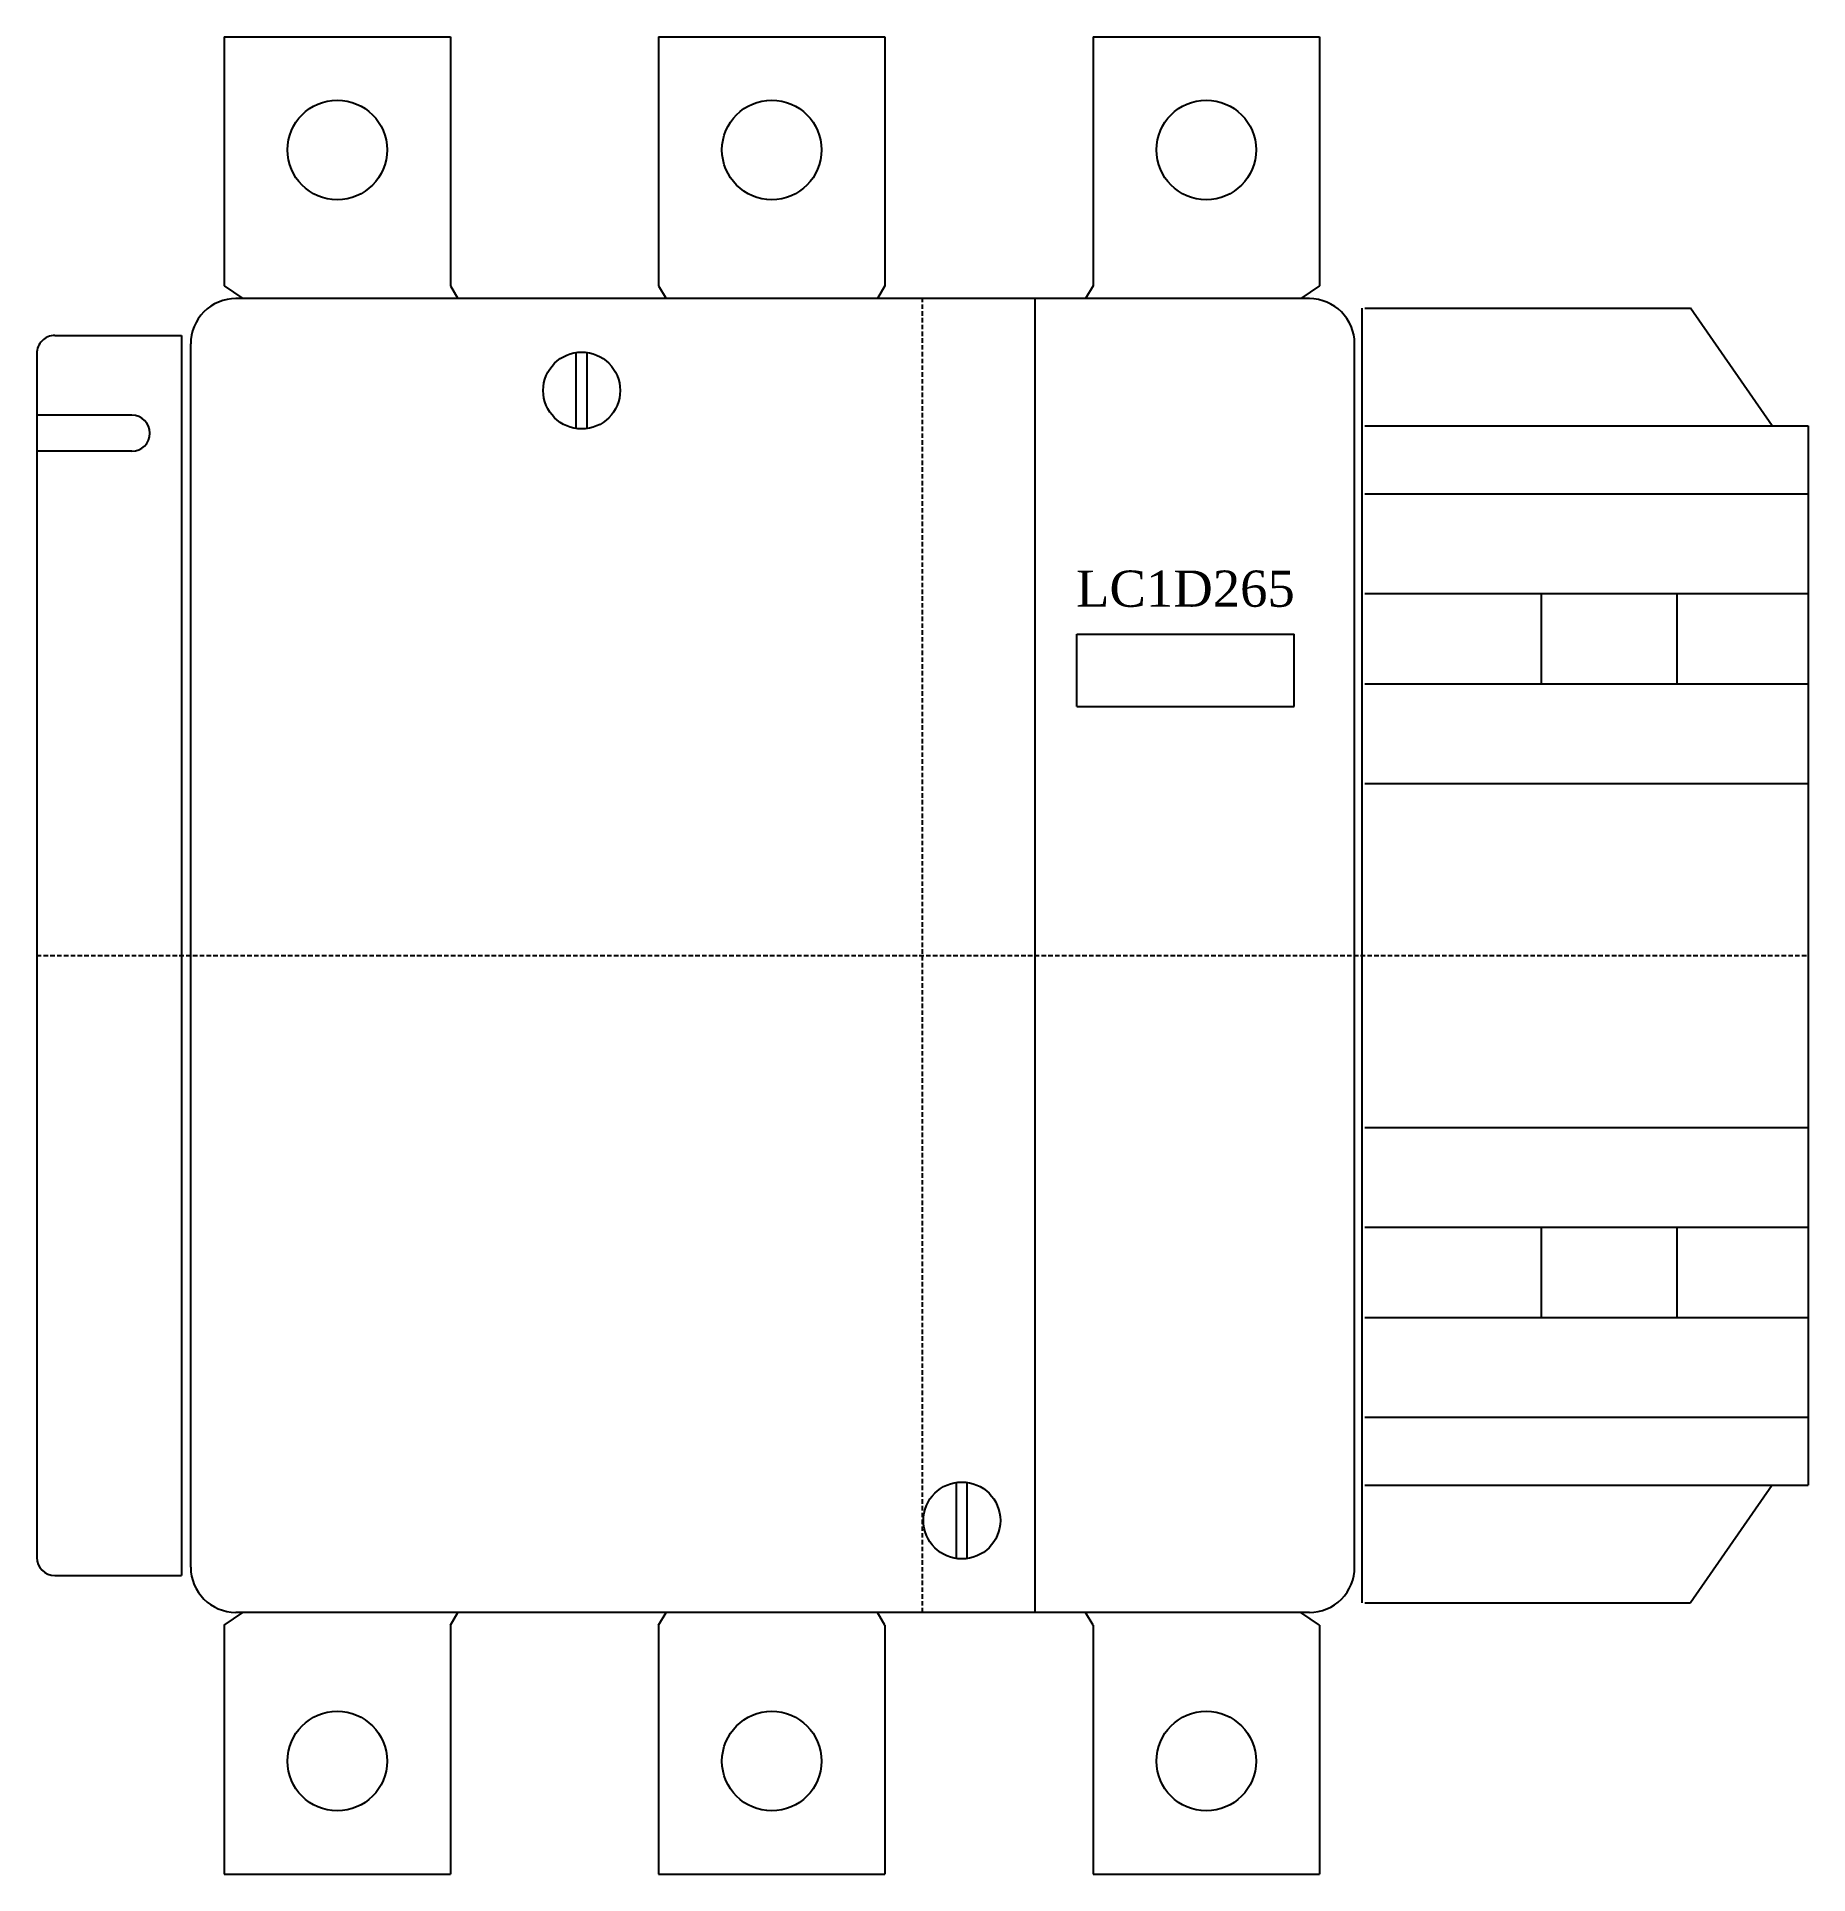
# Model space of a CAD drawing. Extents: x 0 to 196, y 0 to 203.
import ezdxf

# ---------------------------------------------------------------- set-up
doc = ezdxf.new("R2010")
doc.units = 0
doc.linetypes.add('DASHED', pattern=[0.75, 0.5, -0.25])
doc.layers.add('-15N-THT. THIẾT BỊ ĐÓNG MỞ', color=40, linetype='CONTINUOUS')
doc.styles.add('- 04.0', font='times.ttf', dxfattribs={"height": 4})

# ---------------------------------------------------------------- blocks, each defined once
blk = doc.blocks.new('06 - N - SC CTT LC1D265')
at = {"layer": '-15N-THT. THIẾT BỊ ĐÓNG MỞ'}
for p, q in [((20.699997, 101.5), (45.699997, 101.5)), ((20.699997, 101.5), (20.699997, 74)), ((45.699997, 101.5), (45.699997, 74)), ((68.699997, 101.5), (68.699997, 74)), ((68.699997, 101.5), (93.699997, 101.5)), ((93.699997, 101.5), (93.699997, 74)), ((116.699997, 101.5), (116.699997, 74)), ((116.699997, 101.5), (141.699997, 101.5)), ((141.699997, 101.5), (141.699997, 74)), ((20.699997, 74), (22.74884, 72.565384)), ((45.700012, 74), (46.52829, 72.565384)), ((68.700005, 74), (69.528282, 72.565384)), ((93.699989, 73.999992), (92.871716, 72.565384)), ((116.699988, 74), (115.871714, 72.565384)), ((141.699993, 74.000015), (139.651128, 72.565384)), ((140.587692, 72.565384), (22.004501, 72.565384)), ((110.296097, -72.565384), (110.296097, 72.565384)), ((146.399994, 71.5), (146.399994, -71.5)), ((146.699997, 71.5), (182.699997, 71.5)), ((191.699997, 58.500004), (182.699997, 71.5)), ((2, 68.5), (16, 68.5)), ((16, 68.5), (16, -68.5)), ((17.004501, -67.565384), (17.004501, 67.565384)), ((145.587692, -67.565384), (145.587692, 67.565384)), ((0, 66.5), (0, -66.5)), ((59.599991, 58.208969), (59.599991, 66.623825)), ((60.800003, 58.208969), (60.800003, 66.623825)), ((10.5, 59.699997), (0, 59.699997)), ((146.699997, 58.5), (195.699997, 58.5)), ((195.699997, 58.5), (195.699997, -58.5)), ((10.5, 55.699997), (0, 55.699997)), ((146.699997, 51), (195.699997, 51)), ((146.699997, 40), (195.699997, 40)), ((166.199997, 40), (166.199997, 30)), ((181.199997, 40), (181.199997, 30)), ((114.896103, 27.5), (114.896103, 35.5)), ((114.896103, 35.5), (138.896103, 35.5)), ((138.896103, 27.5), (138.896103, 35.5)), ((146.699997, 30), (195.699997, 30)), ((114.896103, 27.5), (138.896103, 27.5)), ((146.699997, 19), (195.699997, 19)), ((146.699997, -19), (195.699997, -19)), ((146.699997, -30), (195.699997, -30)), ((166.199997, -30), (166.199997, -40)), ((181.199997, -30), (181.199997, -40)), ((146.699997, -40), (195.699997, -40)), ((146.699997, -51), (195.699997, -51)), ((101.599991, -66.623825), (101.599991, -58.208969)), ((102.800003, -66.623825), (102.800003, -58.208969)), ((146.699997, -58.5), (195.699997, -58.5)), ((191.699986, -58.499996), (182.699986, -71.499992)), ((2, -68.5), (16, -68.5)), ((20.699989, -74.000008), (22.74884, -72.565384)), ((140.587692, -72.565384), (22.004501, -72.565384)), ((45.699997, -74), (46.528275, -72.565384)), ((68.700005, -73.999992), (69.528275, -72.565384)), ((93.699989, -73.999992), (92.871716, -72.565384)), ((116.699988, -74), (115.871714, -72.565384)), ((141.699993, -74.000008), (139.651141, -72.565384)), ((146.699997, -71.5), (182.699997, -71.5)), ((20.699997, -74), (20.699997, -101.5)), ((45.699997, -74), (45.699997, -101.5)), ((68.699997, -74), (68.699997, -101.5)), ((93.699997, -74), (93.699997, -101.5)), ((116.699997, -74), (116.699997, -101.5)), ((141.699997, -74), (141.699997, -101.5)), ((20.699997, -101.5), (45.699997, -101.5)), ((68.699997, -101.5), (93.699997, -101.5)), ((116.699997, -101.5), (141.699997, -101.5))]:
    blk.add_line(p, q, dxfattribs=at)
at = {"layer": '-15N-THT. THIẾT BỊ ĐÓNG MỞ', "color": 6, "linetype": 'DASHED'}
for p, q in [((97.849998, -72.565384), (97.849998, 72.565384)), ((0, 0), (195.699997, 0))]:
    blk.add_line(p, q, dxfattribs=at)
at = {"layer": '-15N-THT. THIẾT BỊ ĐÓNG MỞ'}
for centre, radius in [((33.199997, 89), 5.5), ((81.199997, 89), 5.5), ((129.199997, 89), 5.5), ((60.199997, 62.416397), 4.25), ((102.199997, -62.416397), 4.25), ((33.199997, -89), 5.5), ((81.199997, -89), 5.5), ((129.199997, -89), 5.5)]:
    blk.add_circle(centre, radius, dxfattribs=at)
for centre, radius, start, end in [((22.004501, 67.565384), 5, 90.000003, 180.000005), ((140.587692, 67.565384), 5, 0.00000501, 90.000003), ((2, 66.5), 2, 89.999982, 180.000019), ((10.5, 57.699997), 2, 0, 89.999982), ((10.5, 57.699997), 2, 270.000028, 359.999983), ((2, -66.5), 2, 180.000019, 270.000001), ((22.004501, -67.565384), 5, 180.000005, 270.000001), ((140.587692, -67.565384), 5, 270.000001, 0.00001)]:
    blk.add_arc(centre, radius, start, end, dxfattribs=at)
at = {"layer": '-15N-THT. THIẾT BỊ ĐÓNG MỞ', "color": 3, "insert": (126.896103, 40.5), "char_height": 4, "width": 17.18249766, "attachment_point": 5, "style": '- 04.0'}
blk.add_mtext('LC1D265', dxfattribs=at)

msp = doc.modelspace()

# ---------------------------------------------------------------- block references
msp.add_blockref('06 - N - SC CTT LC1D265', (0, 101.5))

doc.saveas('drawing.dxf')
